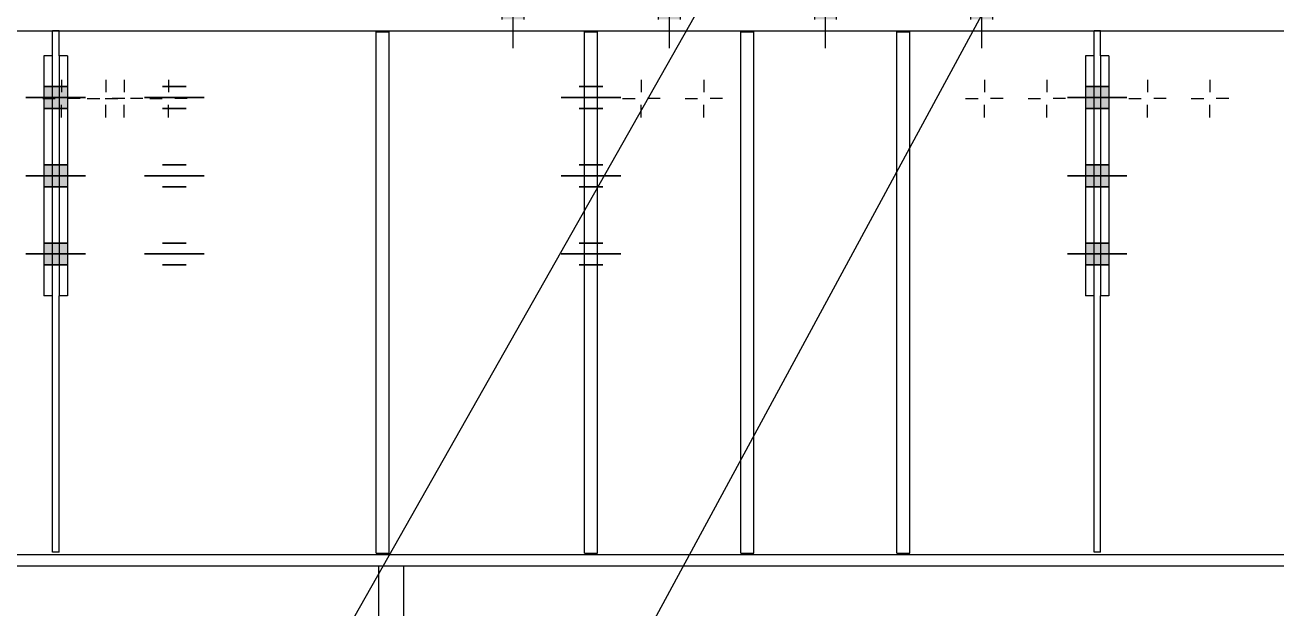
# Model space of a CAD drawing. Header units: millimetres. Extents: x 2 to 845, y 5 to 599.
# Drawn here: x 166.62 to 196.65, y 461.95 to 475.93 of the extents above; entities that cross this region are included whole.
import ezdxf

# ---------------------------------------------------------------- set-up
doc = ezdxf.new("R2010")
doc.units = ezdxf.units.MM
doc.linetypes.add('XKITLINE00', pattern=[0])
doc.linetypes.add('XKITLINE02', pattern=[4, 2, -2])
for name, color, linetype, lineweight in [('Cota', 4, 'Continuous', 0), ('Marca da peça', 2, 'Continuous', 0), ('Marca do parafuso', 4, 'Continuous', 0), ('Parafuso', 3, 'Continuous', 0), ('Peça', 2, 'Continuous', 0)]:
    doc.layers.add(name, color=color, linetype=linetype, lineweight=lineweight)
doc.styles.add('ROMANS', font='ROMANS__.TTF')
doc.styles.add('SIMPLEX', font='SIMPLEX_.TTF')

# ---------------------------------------------------------------- blocks, each defined once
blk = doc.blocks.new('*A602')
at = {"layer": 'Parafuso', "color": 7, "linetype": 'XKITLINE02', "lineweight": 0}
for p, q in [((178.331, 476.959), (178.331, 475.372)), ((178.331, 476.959), (178.331, 475.372)), ((182.081, 476.959), (182.081, 475.372)), ((182.081, 476.959), (182.081, 475.372)), ((185.831, 476.959), (185.831, 475.372)), ((185.831, 476.959), (185.831, 475.372)), ((189.581, 476.959), (189.581, 475.372)), ((189.581, 476.959), (189.581, 475.372)), ((178.068, 476.539), (178.068, 476.064)), ((178.068, 476.539), (178.068, 476.064)), ((178.593, 476.539), (178.593, 476.064)), ((178.593, 476.539), (178.593, 476.064)), ((181.818, 476.539), (181.818, 476.064)), ((181.818, 476.539), (181.818, 476.064)), ((182.343, 476.539), (182.343, 476.064)), ((182.343, 476.539), (182.343, 476.064)), ((185.568, 476.539), (185.568, 476.064)), ((185.568, 476.539), (185.568, 476.064)), ((186.093, 476.539), (186.093, 476.064)), ((186.093, 476.539), (186.093, 476.064)), ((189.318, 476.539), (189.318, 476.064)), ((189.318, 476.539), (189.318, 476.064)), ((189.843, 476.539), (189.843, 476.064)), ((189.843, 476.539), (189.843, 476.064))]:
    blk.add_line(p, q, dxfattribs=at)
blk = doc.blocks.new('*A738')
at = {"layer": 'Parafuso'}
for points in [[(178.593, 476.539), (178.593, 476.064), (178.068, 476.064), (178.068, 476.539)], [(182.343, 476.539), (182.343, 476.064), (181.818, 476.064), (181.818, 476.539)], [(186.093, 476.539), (186.093, 476.064), (185.568, 476.064), (185.568, 476.539)], [(189.843, 476.539), (189.843, 476.064), (189.318, 476.064), (189.318, 476.539)]]:
    blk.add_hatch(color=7, dxfattribs=at).paths.add_polyline_path(points, flags=17)
at = {"layer": 'Parafuso', "color": 7, "linetype": 'XKITLINE00', "lineweight": 0}
for p, q in [((178.331, 476.959), (178.331, 475.372)), ((182.081, 476.959), (182.081, 475.372)), ((185.831, 476.959), (185.831, 475.372)), ((189.581, 476.959), (189.581, 475.372)), ((178.068, 476.539), (178.068, 476.064)), ((178.593, 476.539), (178.593, 476.064)), ((181.818, 476.539), (181.818, 476.064)), ((182.343, 476.539), (182.343, 476.064)), ((185.568, 476.539), (185.568, 476.064)), ((186.093, 476.539), (186.093, 476.064)), ((189.318, 476.539), (189.318, 476.064)), ((189.843, 476.539), (189.843, 476.064))]:
    blk.add_line(p, q, dxfattribs=at)
at = {"layer": 'Parafuso', "color": 7, "linetype": 'XKITLINE02', "lineweight": 0}
for p, q in [((178.331, 476.959), (178.331, 475.372)), ((182.081, 476.959), (182.081, 475.372)), ((185.831, 476.959), (185.831, 475.372)), ((189.581, 476.959), (189.581, 475.372)), ((178.068, 476.539), (178.068, 476.064)), ((178.593, 476.539), (178.593, 476.064)), ((181.818, 476.539), (181.818, 476.064)), ((182.343, 476.539), (182.343, 476.064)), ((185.568, 476.539), (185.568, 476.064)), ((186.093, 476.539), (186.093, 476.064)), ((189.318, 476.539), (189.318, 476.064)), ((189.843, 476.539), (189.843, 476.064))]:
    blk.add_line(p, q, dxfattribs=at)
blk = doc.blocks.new('*A911')
at = {"layer": 'Peça', "color": 1, "linetype": 'XKITLINE00', "lineweight": 0}
for p, q in [((167.639, 475.189), (167.439, 475.189)), ((167.439, 475.189), (167.439, 469.439)), ((167.639, 475.189), (167.639, 469.439)), ((167.639, 469.439), (167.439, 469.439))]:
    blk.add_line(p, q, dxfattribs=at)
blk = doc.blocks.new('*A912')
at = {"layer": 'Peça', "color": 1, "linetype": 'XKITLINE00', "lineweight": 0}
for p, q in [((167.274, 475.189), (167.074, 475.189)), ((167.074, 475.189), (167.074, 469.439)), ((167.274, 475.189), (167.274, 469.439)), ((167.274, 469.439), (167.074, 469.439))]:
    blk.add_line(p, q, dxfattribs=at)
blk = doc.blocks.new('*A913')
at = {"layer": 'Parafuso'}
for points in [[(167.274, 473.927), (167.074, 473.927), (167.074, 474.452), (167.274, 474.452)], [(167.439, 473.927), (167.281, 473.927), (167.281, 474.452), (167.439, 474.452)], [(167.639, 473.927), (167.439, 473.927), (167.439, 474.452), (167.639, 474.452)], [(167.274, 472.052), (167.074, 472.052), (167.074, 472.577), (167.274, 472.577)], [(167.439, 472.052), (167.281, 472.052), (167.281, 472.577), (167.439, 472.577)], [(167.639, 472.052), (167.439, 472.052), (167.439, 472.577), (167.639, 472.577)], [(167.274, 470.177), (167.074, 470.177), (167.074, 470.702), (167.274, 470.702)], [(167.439, 470.177), (167.281, 470.177), (167.281, 470.702), (167.439, 470.702)], [(167.639, 470.177), (167.439, 470.177), (167.439, 470.702), (167.639, 470.702)]]:
    blk.add_hatch(color=7, dxfattribs=at).paths.add_polyline_path(points, flags=17)
at = {"layer": 'Parafuso', "color": 7, "linetype": 'XKITLINE00', "lineweight": 0}
for p, q in [((167.074, 474.452), (167.274, 474.452)), ((167.281, 474.452), (167.439, 474.452)), ((167.439, 474.452), (167.639, 474.452)), ((166.642, 474.189), (168.07, 474.189)), ((167.074, 473.927), (167.274, 473.927)), ((167.281, 473.927), (167.439, 473.927)), ((167.439, 473.927), (167.639, 473.927)), ((167.074, 472.577), (167.274, 472.577)), ((167.281, 472.577), (167.439, 472.577)), ((167.439, 472.577), (167.639, 472.577)), ((166.642, 472.314), (168.07, 472.314)), ((167.074, 472.052), (167.274, 472.052)), ((167.281, 472.052), (167.439, 472.052)), ((167.439, 472.052), (167.639, 472.052)), ((167.074, 470.702), (167.274, 470.702)), ((167.281, 470.702), (167.439, 470.702)), ((167.439, 470.702), (167.639, 470.702)), ((166.642, 470.439), (168.07, 470.439)), ((167.074, 470.177), (167.274, 470.177)), ((167.281, 470.177), (167.439, 470.177)), ((167.439, 470.177), (167.639, 470.177))]:
    blk.add_line(p, q, dxfattribs=at)
blk = doc.blocks.new('*A914')
at = {"layer": 'Parafuso'}
for points in [[(167.274, 473.927), (167.074, 473.927), (167.074, 474.452), (167.274, 474.452)], [(167.439, 473.927), (167.274, 473.927), (167.274, 474.452), (167.439, 474.452)], [(167.639, 473.927), (167.439, 473.927), (167.439, 474.452), (167.639, 474.452)], [(167.274, 472.052), (167.074, 472.052), (167.074, 472.577), (167.274, 472.577)], [(167.439, 472.052), (167.274, 472.052), (167.274, 472.577), (167.439, 472.577)], [(167.639, 472.052), (167.439, 472.052), (167.439, 472.577), (167.639, 472.577)], [(167.274, 470.177), (167.074, 470.177), (167.074, 470.702), (167.274, 470.702)], [(167.439, 470.177), (167.274, 470.177), (167.274, 470.702), (167.439, 470.702)], [(167.639, 470.177), (167.439, 470.177), (167.439, 470.702), (167.639, 470.702)]]:
    blk.add_hatch(color=7, dxfattribs=at).paths.add_polyline_path(points, flags=17)
at = {"layer": 'Parafuso', "color": 7, "linetype": 'XKITLINE00', "lineweight": 0}
for p, q in [((167.274, 474.452), (167.074, 474.452)), ((167.439, 474.452), (167.274, 474.452)), ((167.639, 474.452), (167.439, 474.452)), ((168.07, 474.189), (166.642, 474.189)), ((167.274, 473.927), (167.074, 473.927)), ((167.439, 473.927), (167.274, 473.927)), ((167.639, 473.927), (167.439, 473.927)), ((167.274, 472.577), (167.074, 472.577)), ((167.439, 472.577), (167.274, 472.577)), ((167.639, 472.577), (167.439, 472.577)), ((168.07, 472.314), (166.642, 472.314)), ((167.274, 472.052), (167.074, 472.052)), ((167.439, 472.052), (167.274, 472.052)), ((167.639, 472.052), (167.439, 472.052)), ((167.274, 470.702), (167.074, 470.702)), ((167.439, 470.702), (167.274, 470.702)), ((167.639, 470.702), (167.439, 470.702)), ((168.07, 470.439), (166.642, 470.439)), ((167.274, 470.177), (167.074, 470.177)), ((167.439, 470.177), (167.274, 470.177)), ((167.639, 470.177), (167.439, 470.177))]:
    blk.add_line(p, q, dxfattribs=at)
blk = doc.blocks.new('*A915')
at = {"layer": 'Peça', "color": 1, "linetype": 'XKITLINE00', "lineweight": 0}
for p, q in [((192.439, 475.792), (192.281, 475.792)), ((192.281, 463.287), (192.281, 475.792)), ((192.439, 475.189), (192.439, 475.792)), ((192.439, 463.287), (192.439, 469.439)), ((192.439, 463.287), (192.281, 463.287))]:
    blk.add_line(p, q, dxfattribs=at)
blk = doc.blocks.new('*A916')
at = {"layer": 'Peça', "color": 1, "linetype": 'XKITLINE00', "lineweight": 0}
for p, q in [((192.639, 475.189), (192.439, 475.189)), ((192.439, 475.189), (192.439, 469.439)), ((192.639, 475.189), (192.639, 469.439)), ((192.639, 469.439), (192.439, 469.439))]:
    blk.add_line(p, q, dxfattribs=at)
blk = doc.blocks.new('*A917')
at = {"layer": 'Peça', "color": 1, "linetype": 'XKITLINE00', "lineweight": 0}
for p, q in [((192.274, 475.189), (192.074, 475.189)), ((192.074, 475.189), (192.074, 469.439)), ((192.274, 475.189), (192.274, 469.439)), ((192.274, 469.439), (192.074, 469.439))]:
    blk.add_line(p, q, dxfattribs=at)
blk = doc.blocks.new('*A918')
at = {"layer": 'Parafuso'}
for points in [[(192.274, 473.927), (192.074, 473.927), (192.074, 474.452), (192.274, 474.452)], [(192.439, 473.927), (192.281, 473.927), (192.281, 474.452), (192.439, 474.452)], [(192.639, 473.927), (192.439, 473.927), (192.439, 474.452), (192.639, 474.452)], [(192.274, 472.052), (192.074, 472.052), (192.074, 472.577), (192.274, 472.577)], [(192.439, 472.052), (192.281, 472.052), (192.281, 472.577), (192.439, 472.577)], [(192.639, 472.052), (192.439, 472.052), (192.439, 472.577), (192.639, 472.577)], [(192.274, 470.177), (192.074, 470.177), (192.074, 470.702), (192.274, 470.702)], [(192.439, 470.177), (192.281, 470.177), (192.281, 470.702), (192.439, 470.702)], [(192.639, 470.177), (192.439, 470.177), (192.439, 470.702), (192.639, 470.702)]]:
    blk.add_hatch(color=7, dxfattribs=at).paths.add_polyline_path(points, flags=17)
at = {"layer": 'Parafuso', "color": 7, "linetype": 'XKITLINE00', "lineweight": 0}
for p, q in [((192.074, 474.452), (192.274, 474.452)), ((192.281, 474.452), (192.439, 474.452)), ((192.439, 474.452), (192.639, 474.452)), ((191.642, 474.189), (193.07, 474.189)), ((192.074, 473.927), (192.274, 473.927)), ((192.281, 473.927), (192.439, 473.927)), ((192.439, 473.927), (192.639, 473.927)), ((192.074, 472.577), (192.274, 472.577)), ((192.281, 472.577), (192.439, 472.577)), ((192.439, 472.577), (192.639, 472.577)), ((191.642, 472.314), (193.07, 472.314)), ((192.074, 472.052), (192.274, 472.052)), ((192.281, 472.052), (192.439, 472.052)), ((192.439, 472.052), (192.639, 472.052)), ((192.074, 470.702), (192.274, 470.702)), ((192.281, 470.702), (192.439, 470.702)), ((192.439, 470.702), (192.639, 470.702)), ((191.642, 470.439), (193.07, 470.439)), ((192.074, 470.177), (192.274, 470.177)), ((192.281, 470.177), (192.439, 470.177)), ((192.439, 470.177), (192.639, 470.177))]:
    blk.add_line(p, q, dxfattribs=at)
blk = doc.blocks.new('*A919')
at = {"layer": 'Parafuso'}
for points in [[(192.274, 473.927), (192.074, 473.927), (192.074, 474.452), (192.274, 474.452)], [(192.439, 473.927), (192.274, 473.927), (192.274, 474.452), (192.439, 474.452)], [(192.639, 473.927), (192.439, 473.927), (192.439, 474.452), (192.639, 474.452)], [(192.274, 472.052), (192.074, 472.052), (192.074, 472.577), (192.274, 472.577)], [(192.439, 472.052), (192.274, 472.052), (192.274, 472.577), (192.439, 472.577)], [(192.639, 472.052), (192.439, 472.052), (192.439, 472.577), (192.639, 472.577)], [(192.274, 470.177), (192.074, 470.177), (192.074, 470.702), (192.274, 470.702)], [(192.439, 470.177), (192.274, 470.177), (192.274, 470.702), (192.439, 470.702)], [(192.639, 470.177), (192.439, 470.177), (192.439, 470.702), (192.639, 470.702)]]:
    blk.add_hatch(color=7, dxfattribs=at).paths.add_polyline_path(points, flags=17)
at = {"layer": 'Parafuso', "color": 7, "linetype": 'XKITLINE00', "lineweight": 0}
for p, q in [((192.274, 474.452), (192.074, 474.452)), ((192.439, 474.452), (192.274, 474.452)), ((192.639, 474.452), (192.439, 474.452)), ((193.07, 474.189), (191.642, 474.189)), ((192.274, 473.927), (192.074, 473.927)), ((192.439, 473.927), (192.274, 473.927)), ((192.639, 473.927), (192.439, 473.927)), ((192.274, 472.577), (192.074, 472.577)), ((192.439, 472.577), (192.274, 472.577)), ((192.639, 472.577), (192.439, 472.577)), ((193.07, 472.314), (191.642, 472.314)), ((192.274, 472.052), (192.074, 472.052)), ((192.439, 472.052), (192.274, 472.052)), ((192.639, 472.052), (192.439, 472.052)), ((192.274, 470.702), (192.074, 470.702)), ((192.439, 470.702), (192.274, 470.702)), ((192.639, 470.702), (192.439, 470.702)), ((193.07, 470.439), (191.642, 470.439)), ((192.274, 470.177), (192.074, 470.177)), ((192.439, 470.177), (192.274, 470.177)), ((192.639, 470.177), (192.439, 470.177))]:
    blk.add_line(p, q, dxfattribs=at)
blk = doc.blocks.new('*A957')
at = {"layer": 'Peça', "color": 1, "linetype": 'XKITLINE00', "lineweight": 0}
for p, q in [((95.456, 475.792), (213.106, 475.792)), ((95.456, 463.237), (213.106, 463.237)), ((95.456, 462.964), (213.106, 462.964))]:
    blk.add_line(p, q, dxfattribs=at)
blk = doc.blocks.new('*A1048')
at = {"layer": 'Peça', "color": 1, "linetype": 'XKITLINE00', "lineweight": 0}
for p, q in [((175.111, 459.075), (175.111, 462.964)), ((175.711, 459.075), (175.711, 462.964))]:
    blk.add_line(p, q, dxfattribs=at)
blk = doc.blocks.new('*A1069')
at = {"layer": 'Parafuso', "color": 7, "linetype": 'XKITLINE00', "lineweight": 0}
for p, q in [((168.564, 474.614), (168.564, 474.315)), ((170.064, 474.614), (170.064, 474.315)), ((168.114, 474.164), (168.413, 474.164)), ((169.014, 474.164), (168.714, 474.164)), ((169.614, 474.164), (169.913, 474.164)), ((170.514, 474.164), (170.214, 474.164)), ((168.564, 473.714), (168.564, 474.014)), ((170.064, 473.714), (170.064, 474.014))]:
    blk.add_line(p, q, dxfattribs=at)
blk = doc.blocks.new('*A1070')
at = {"layer": 'Parafuso', "color": 7, "linetype": 'XKITLINE00', "lineweight": 0}
for p, q in [((189.649, 474.614), (189.649, 474.315)), ((191.149, 474.614), (191.149, 474.315)), ((189.199, 474.164), (189.498, 474.164)), ((190.099, 474.164), (189.799, 474.164)), ((190.699, 474.164), (190.998, 474.164)), ((191.599, 474.164), (191.299, 474.164)), ((189.649, 473.714), (189.649, 474.014)), ((191.149, 473.714), (191.149, 474.014))]:
    blk.add_line(p, q, dxfattribs=at)
blk = doc.blocks.new('*A1071')
at = {"layer": 'Parafuso', "color": 7, "linetype": 'XKITLINE00', "lineweight": 0}
for p, q in [((193.564, 474.614), (193.564, 474.315)), ((195.064, 474.614), (195.064, 474.315)), ((193.114, 474.164), (193.413, 474.164)), ((194.014, 474.164), (193.714, 474.164)), ((194.614, 474.164), (194.913, 474.164)), ((195.514, 474.164), (195.214, 474.164)), ((193.564, 473.714), (193.564, 474.014)), ((195.064, 473.714), (195.064, 474.014))]:
    blk.add_line(p, q, dxfattribs=at)
blk = doc.blocks.new('*A1104')
at = {"layer": 'Peça', "color": 1, "linetype": 'XKITLINE00', "lineweight": 0}
for p, q in [((167.439, 475.792), (167.281, 475.792)), ((167.281, 463.287), (167.281, 475.792)), ((167.439, 475.189), (167.439, 475.792)), ((167.439, 463.287), (167.439, 469.439)), ((167.439, 463.287), (167.281, 463.287))]:
    blk.add_line(p, q, dxfattribs=at)
blk = doc.blocks.new('*A1111')
at = {"layer": 'Peça', "color": 1, "linetype": 'XKITLINE00', "lineweight": 0}
for p, q in [((175.05, 463.262), (175.05, 475.767)), ((175.05, 475.767), (175.362, 475.767)), ((175.362, 463.262), (175.362, 475.767)), ((175.05, 463.262), (175.362, 463.262))]:
    blk.add_line(p, q, dxfattribs=at)
blk = doc.blocks.new('*A1112')
at = {"layer": 'Peça', "color": 1, "linetype": 'XKITLINE00', "lineweight": 0}
for p, q in [((180.05, 463.262), (180.05, 475.767)), ((180.05, 475.767), (180.362, 475.767)), ((180.362, 463.262), (180.362, 475.767)), ((180.05, 463.262), (180.362, 463.262))]:
    blk.add_line(p, q, dxfattribs=at)
blk = doc.blocks.new('*A1113')
at = {"layer": 'Peça', "color": 1, "linetype": 'XKITLINE00', "lineweight": 0}
for p, q in [((183.8, 463.262), (183.8, 475.767)), ((183.8, 475.767), (184.112, 475.767)), ((184.112, 463.262), (184.112, 475.767)), ((183.8, 463.262), (184.112, 463.262))]:
    blk.add_line(p, q, dxfattribs=at)
blk = doc.blocks.new('*A1114')
at = {"layer": 'Peça', "color": 1, "linetype": 'XKITLINE00', "lineweight": 0}
for p, q in [((187.55, 463.262), (187.55, 475.767)), ((187.55, 475.767), (187.862, 475.767)), ((187.862, 463.262), (187.862, 475.767)), ((187.55, 463.262), (187.862, 463.262))]:
    blk.add_line(p, q, dxfattribs=at)
blk = doc.blocks.new('*A1117')
at = {"layer": 'Parafuso', "color": 7, "linetype": 'XKITLINE00', "lineweight": 0}
for p, q in [((181.413, 474.614), (181.413, 474.315)), ((182.913, 474.614), (182.913, 474.315)), ((180.963, 474.164), (181.263, 474.164)), ((181.863, 474.164), (181.564, 474.164)), ((182.463, 474.164), (182.763, 474.164)), ((183.363, 474.164), (183.064, 474.164)), ((181.413, 473.714), (181.413, 474.014)), ((182.913, 473.714), (182.913, 474.014))]:
    blk.add_line(p, q, dxfattribs=at)
blk = doc.blocks.new('*A1118')
at = {"layer": 'Parafuso', "color": 7, "linetype": 'XKITLINE02', "lineweight": 0}
for p, q in [((170.123, 474.452), (169.923, 474.452)), ((170.281, 474.452), (170.123, 474.452)), ((170.488, 474.452), (170.288, 474.452)), ((170.92, 474.189), (169.492, 474.189)), ((170.123, 473.927), (169.923, 473.927)), ((170.281, 473.927), (170.123, 473.927)), ((170.488, 473.927), (170.288, 473.927)), ((170.123, 472.577), (169.923, 472.577)), ((170.281, 472.577), (170.123, 472.577)), ((170.488, 472.577), (170.288, 472.577)), ((170.92, 472.314), (169.492, 472.314)), ((170.123, 472.052), (169.923, 472.052)), ((170.281, 472.052), (170.123, 472.052)), ((170.488, 472.052), (170.288, 472.052)), ((170.123, 470.702), (169.923, 470.702)), ((170.281, 470.702), (170.123, 470.702)), ((170.488, 470.702), (170.288, 470.702)), ((170.92, 470.439), (169.492, 470.439)), ((170.123, 470.177), (169.923, 470.177)), ((170.281, 470.177), (170.123, 470.177)), ((170.488, 470.177), (170.288, 470.177))]:
    blk.add_line(p, q, dxfattribs=at)
blk = doc.blocks.new('*A1119')
at = {"layer": 'Parafuso', "color": 7, "linetype": 'XKITLINE02', "lineweight": 0}
for p, q in [((169.923, 474.452), (170.123, 474.452)), ((170.123, 474.452), (170.288, 474.452)), ((170.288, 474.452), (170.488, 474.452)), ((169.492, 474.189), (170.92, 474.189)), ((169.923, 473.927), (170.123, 473.927)), ((170.123, 473.927), (170.288, 473.927)), ((170.288, 473.927), (170.488, 473.927)), ((169.923, 472.577), (170.123, 472.577)), ((170.123, 472.577), (170.288, 472.577)), ((170.288, 472.577), (170.488, 472.577)), ((169.492, 472.314), (170.92, 472.314)), ((169.923, 472.052), (170.123, 472.052)), ((170.123, 472.052), (170.288, 472.052)), ((170.288, 472.052), (170.488, 472.052)), ((169.923, 470.702), (170.123, 470.702)), ((170.123, 470.702), (170.288, 470.702)), ((170.288, 470.702), (170.488, 470.702)), ((169.492, 470.439), (170.92, 470.439)), ((169.923, 470.177), (170.123, 470.177)), ((170.123, 470.177), (170.288, 470.177)), ((170.288, 470.177), (170.488, 470.177))]:
    blk.add_line(p, q, dxfattribs=at)
blk = doc.blocks.new('*A1120')
at = {"layer": 'Parafuso', "color": 7, "linetype": 'XKITLINE02', "lineweight": 0}
for p, q in [((180.123, 474.452), (179.923, 474.452)), ((180.281, 474.452), (180.123, 474.452)), ((180.488, 474.452), (180.288, 474.452)), ((180.92, 474.189), (179.492, 474.189)), ((180.123, 473.927), (179.923, 473.927)), ((180.281, 473.927), (180.123, 473.927)), ((180.488, 473.927), (180.288, 473.927)), ((180.123, 472.577), (179.923, 472.577)), ((180.281, 472.577), (180.123, 472.577)), ((180.488, 472.577), (180.288, 472.577)), ((180.92, 472.314), (179.492, 472.314)), ((180.123, 472.052), (179.923, 472.052)), ((180.281, 472.052), (180.123, 472.052)), ((180.488, 472.052), (180.288, 472.052)), ((180.123, 470.702), (179.923, 470.702)), ((180.281, 470.702), (180.123, 470.702)), ((180.488, 470.702), (180.288, 470.702)), ((180.92, 470.439), (179.492, 470.439)), ((180.123, 470.177), (179.923, 470.177)), ((180.281, 470.177), (180.123, 470.177)), ((180.488, 470.177), (180.288, 470.177))]:
    blk.add_line(p, q, dxfattribs=at)
blk = doc.blocks.new('*A1121')
at = {"layer": 'Parafuso', "color": 7, "linetype": 'XKITLINE02', "lineweight": 0}
for p, q in [((179.923, 474.452), (180.123, 474.452)), ((180.123, 474.452), (180.288, 474.452)), ((180.288, 474.452), (180.488, 474.452)), ((179.492, 474.189), (180.92, 474.189)), ((179.923, 473.927), (180.123, 473.927)), ((180.123, 473.927), (180.288, 473.927)), ((180.288, 473.927), (180.488, 473.927)), ((179.923, 472.577), (180.123, 472.577)), ((180.123, 472.577), (180.288, 472.577)), ((180.288, 472.577), (180.488, 472.577)), ((179.492, 472.314), (180.92, 472.314)), ((179.923, 472.052), (180.123, 472.052)), ((180.123, 472.052), (180.288, 472.052)), ((180.288, 472.052), (180.488, 472.052)), ((179.923, 470.702), (180.123, 470.702)), ((180.123, 470.702), (180.288, 470.702)), ((180.288, 470.702), (180.488, 470.702)), ((179.492, 470.439), (180.92, 470.439)), ((179.923, 470.177), (180.123, 470.177)), ((180.123, 470.177), (180.288, 470.177)), ((180.288, 470.177), (180.488, 470.177))]:
    blk.add_line(p, q, dxfattribs=at)
blk = doc.blocks.new('*A1122')
at = {"layer": 'Parafuso', "color": 7, "linetype": 'XKITLINE02', "lineweight": 0}
for p, q in [((169.923, 474.452), (170.123, 474.452)), ((170.131, 474.452), (170.288, 474.452)), ((170.288, 474.452), (170.488, 474.452)), ((169.492, 474.189), (170.92, 474.189)), ((169.923, 473.927), (170.123, 473.927)), ((170.131, 473.927), (170.288, 473.927)), ((170.288, 473.927), (170.488, 473.927)), ((169.923, 472.577), (170.123, 472.577)), ((170.131, 472.577), (170.288, 472.577)), ((170.288, 472.577), (170.488, 472.577)), ((169.492, 472.314), (170.92, 472.314)), ((169.923, 472.052), (170.123, 472.052)), ((170.131, 472.052), (170.288, 472.052)), ((170.288, 472.052), (170.488, 472.052)), ((169.923, 470.702), (170.123, 470.702)), ((170.131, 470.702), (170.288, 470.702)), ((170.288, 470.702), (170.488, 470.702)), ((169.492, 470.439), (170.92, 470.439)), ((169.923, 470.177), (170.123, 470.177)), ((170.131, 470.177), (170.288, 470.177)), ((170.288, 470.177), (170.488, 470.177))]:
    blk.add_line(p, q, dxfattribs=at)
blk = doc.blocks.new('*A1123')
at = {"layer": 'Parafuso', "color": 7, "linetype": 'XKITLINE02', "lineweight": 0}
for p, q in [((170.123, 474.452), (169.923, 474.452)), ((170.288, 474.452), (170.123, 474.452)), ((170.488, 474.452), (170.288, 474.452)), ((170.92, 474.189), (169.492, 474.189)), ((170.123, 473.927), (169.923, 473.927)), ((170.288, 473.927), (170.123, 473.927)), ((170.488, 473.927), (170.288, 473.927)), ((170.123, 472.577), (169.923, 472.577)), ((170.288, 472.577), (170.123, 472.577)), ((170.488, 472.577), (170.288, 472.577)), ((170.92, 472.314), (169.492, 472.314)), ((170.123, 472.052), (169.923, 472.052)), ((170.288, 472.052), (170.123, 472.052)), ((170.488, 472.052), (170.288, 472.052)), ((170.123, 470.702), (169.923, 470.702)), ((170.288, 470.702), (170.123, 470.702)), ((170.488, 470.702), (170.288, 470.702)), ((170.92, 470.439), (169.492, 470.439)), ((170.123, 470.177), (169.923, 470.177)), ((170.288, 470.177), (170.123, 470.177)), ((170.488, 470.177), (170.288, 470.177))]:
    blk.add_line(p, q, dxfattribs=at)
blk = doc.blocks.new('*A1124')
at = {"layer": 'Parafuso', "color": 7, "linetype": 'XKITLINE02', "lineweight": 0}
for p, q in [((179.923, 474.452), (180.123, 474.452)), ((180.131, 474.452), (180.288, 474.452)), ((180.288, 474.452), (180.488, 474.452)), ((179.492, 474.189), (180.92, 474.189)), ((179.923, 473.927), (180.123, 473.927)), ((180.131, 473.927), (180.288, 473.927)), ((180.288, 473.927), (180.488, 473.927)), ((179.923, 472.577), (180.123, 472.577)), ((180.131, 472.577), (180.288, 472.577)), ((180.288, 472.577), (180.488, 472.577)), ((179.492, 472.314), (180.92, 472.314)), ((179.923, 472.052), (180.123, 472.052)), ((180.131, 472.052), (180.288, 472.052)), ((180.288, 472.052), (180.488, 472.052)), ((179.923, 470.702), (180.123, 470.702)), ((180.131, 470.702), (180.288, 470.702)), ((180.288, 470.702), (180.488, 470.702)), ((179.492, 470.439), (180.92, 470.439)), ((179.923, 470.177), (180.123, 470.177)), ((180.131, 470.177), (180.288, 470.177)), ((180.288, 470.177), (180.488, 470.177))]:
    blk.add_line(p, q, dxfattribs=at)
blk = doc.blocks.new('*A1125')
at = {"layer": 'Parafuso', "color": 7, "linetype": 'XKITLINE02', "lineweight": 0}
for p, q in [((180.123, 474.452), (179.923, 474.452)), ((180.288, 474.452), (180.123, 474.452)), ((180.488, 474.452), (180.288, 474.452)), ((180.92, 474.189), (179.492, 474.189)), ((180.123, 473.927), (179.923, 473.927)), ((180.288, 473.927), (180.123, 473.927)), ((180.488, 473.927), (180.288, 473.927)), ((180.123, 472.577), (179.923, 472.577)), ((180.288, 472.577), (180.123, 472.577)), ((180.488, 472.577), (180.288, 472.577)), ((180.92, 472.314), (179.492, 472.314)), ((180.123, 472.052), (179.923, 472.052)), ((180.288, 472.052), (180.123, 472.052)), ((180.488, 472.052), (180.288, 472.052)), ((180.123, 470.702), (179.923, 470.702)), ((180.288, 470.702), (180.123, 470.702)), ((180.488, 470.702), (180.288, 470.702)), ((180.92, 470.439), (179.492, 470.439)), ((180.123, 470.177), (179.923, 470.177)), ((180.288, 470.177), (180.123, 470.177)), ((180.488, 470.177), (180.288, 470.177))]:
    blk.add_line(p, q, dxfattribs=at)
blk = doc.blocks.new('*A1126')
at = {"layer": 'Parafuso', "color": 7, "linetype": 'XKITLINE00', "lineweight": 0}
for p, q in [((167.498, 474.614), (167.498, 474.315)), ((168.998, 474.614), (168.998, 474.315)), ((167.048, 474.164), (167.348, 474.164)), ((167.948, 474.164), (167.649, 474.164)), ((168.548, 474.164), (168.848, 474.164)), ((169.448, 474.164), (169.149, 474.164)), ((167.498, 473.714), (167.498, 474.014)), ((168.998, 473.714), (168.998, 474.014))]:
    blk.add_line(p, q, dxfattribs=at)
blk = doc.blocks.new('*A1495')
at = {"layer": 'Marca do parafuso', "color": 7, "linetype": 'XKITLINE00', "lineweight": 0}
for p in [(189.581, 476.166), (160.514, 441.651)]:
    blk.add_line(p, (170.876, 441.651), dxfattribs=at)
at = {"layer": 'Marca do parafuso', "color": 3, "style": 'ROMANS', "width": 0.765}
for s, p in [('E125', (161.114, 448.551)), ('E212', (161.114, 445.251)), ('E222', (161.114, 442.251))]:
    blk.add_text(s, height=2.5, dxfattribs=at).set_placement(p)
blk = doc.blocks.new('*A1496')
at = {"layer": 'Marca da peça', "color": 7, "linetype": 'XKITLINE00', "lineweight": 0}
blk.add_line((186.192, 482.307), (170.341, 454.366), dxfattribs=at)
blk = doc.blocks.new('*A1504')
at = {"layer": 'Cota', "color": 7, "linetype": 'XKITLINE00', "lineweight": 0}
for p, q in [((204.565, 492.547), (205.979, 491.132)), ((182.206, 491.839), (207.272, 491.839)), ((205.272, 476.064), (205.272, 491.839)), ((204.565, 476.772), (205.979, 475.357)), ((203.036, 476.064), (207.272, 476.064))]:
    blk.add_line(p, q, dxfattribs=at)
at = {"layer": 'Cota', "color": 3}
for p in [(205.272, 491.839), (205.272, 476.064)]:
    blk.add_point(p, dxfattribs=at)
at = {"layer": 'Cota', "color": 3, "style": 'SIMPLEX', "width": 0.85}
blk.add_text('631', height=2.5, rotation=90.0002, dxfattribs=at).set_placement((204.472, 480.704))

msp = doc.modelspace()

# ---------------------------------------------------------------- block references
at = {"lineweight": 0}
for name in ['*A1048', '*A1504', '*A1496', '*A602', '*A738', '*A957', '*A1495', '*A1104', '*A1111', '*A1112', '*A1113', '*A1114', '*A915', '*A912', '*A911', '*A917', '*A916', '*A913', '*A914', '*A1126', '*A1069', '*A1118', '*A1119', '*A1122', '*A1123', '*A1120', '*A1121', '*A1124', '*A1125', '*A1117', '*A1070', '*A918', '*A919', '*A1071']:
    msp.add_blockref(name, (0, 0), dxfattribs=at)

doc.saveas('drawing.dxf')
